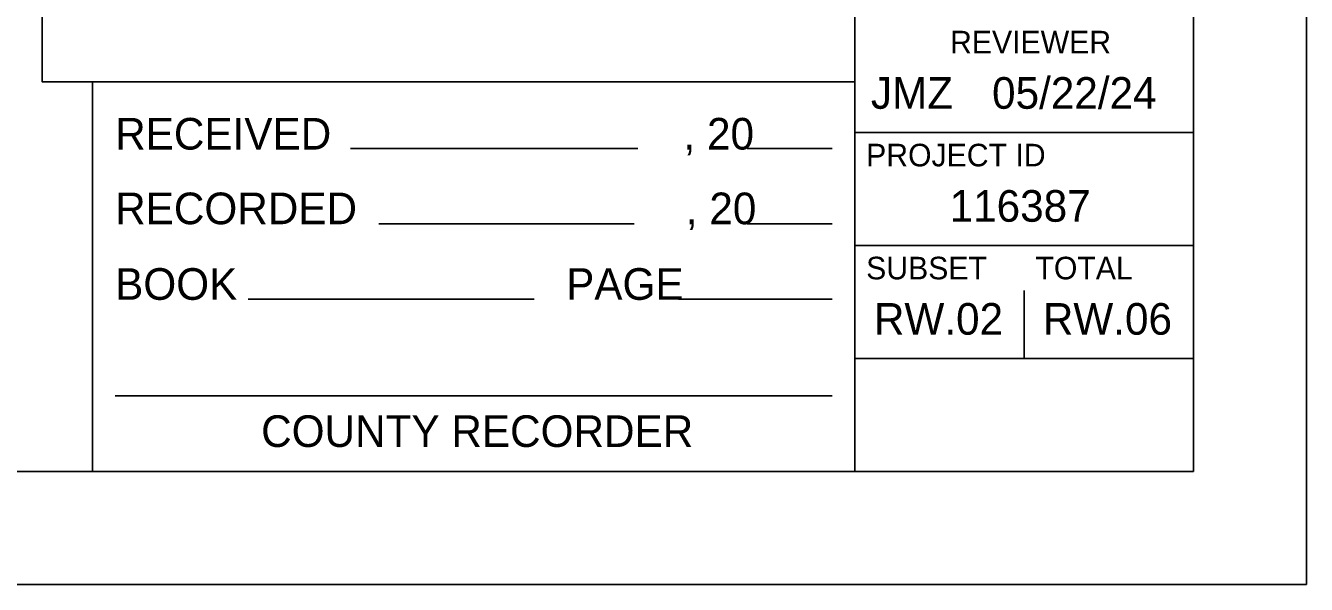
# Model space of a CAD drawing. Extents: x -0.7 to 34, y 0 to 22.
# Drawn here: x 28.33 to 34, y 0 to 2.47 of the extents above; entities that cross this region are included whole.
import ezdxf

# ---------------------------------------------------------------- set-up
doc = ezdxf.new("R2010")
doc.units = 0
for name, color, linetype in [('DR_X_Erosion_Control', 7, 'Continuous'), ('SH_Border', 7, 'Continuous'), ('SH_Cut_Line', 7, 'Continuous'), ('SH_Data', 7, 'Continuous')]:
    doc.layers.add(name, color=color, linetype=linetype)

msp = doc.modelspace()

# ---------------------------------------------------------------- linework, layer by layer
at = {"layer": 'DR_X_Erosion_Control'}
for p, q in [((28.6238, 0.5), (28.6238, 2.2242)), ((28.6238, 2.2242), (32, 2.2242)), ((32, 2.2242), (32, 0.5)), ((29.7665, 1.9292), (31.039, 1.9292)), ((31.5224, 1.9292), (31.9, 1.9292)), ((29.8919, 1.5958), (31.0229, 1.5958)), ((31.5224, 1.5958), (31.9, 1.5958)), ((29.3131, 1.2625), (30.5791, 1.2625)), ((31.2192, 1.2625), (31.9, 1.2625)), ((28.7238, 0.8343), (31.9, 0.8343))]:
    msp.add_line(p, q, dxfattribs=at)
at = {"layer": 'SH_Border'}
for p, q in [((32, 0.5), (32, 21.5)), ((32, 2), (33.5, 2)), ((32, 1.5), (33.5, 1.5)), ((32, 1), (33.5, 1))]:
    msp.add_line(p, q, dxfattribs=at)
msp.add_lwpolyline([(1.5, 21.5), (33.5, 21.5), (33.5, 0.5), (1.5, 0.5)], close=True, dxfattribs=at)
at = {"layer": 'SH_Cut_Line'}
msp.add_lwpolyline([(0, 0), (34, 0), (34, 22), (0, 22)], close=True, dxfattribs=at)
at = {"layer": 'SH_Data'}
msp.add_line((32.75, 1), (32.75, 1.3), dxfattribs=at)
msp.add_lwpolyline([(28.4, 6.3242), (32, 6.3242), (32, 2.2242), (28.4, 2.2242)], close=True, dxfattribs=at)

# ---------------------------------------------------------------- texts
at = {"layer": 'DR_X_Erosion_Control'}
for s, p in [('RECEIVED                              , 20', (28.7238, 1.9244)), ('RECORDED                            , 20', (28.7238, 1.594)), ('BOOK                            PAGE', (28.7238, 1.2594)), ('COUNTY RECORDER', (29.3705, 0.6082))]:
    msp.add_text(s, height=0.14, dxfattribs=at).set_placement(p)
at = {"layer": 'SH_Data'}
for s, height, p in [('REVIEWER', 0.1, (32.4218, 2.35)), ('JMZ', 0.14, (32.0712, 2.105)), ('05/22/24', 0.14, (32.6078, 2.105)), ('PROJECT ID', 0.1, (32.05, 1.85)), ('116387', 0.14, (32.4198, 1.605)), ('SUBSET', 0.1, (32.05, 1.35)), ('TOTAL', 0.1, (32.8, 1.35)), ('RW.02', 0.14, (32.0845, 1.105)), ('RW.06', 0.14, (32.8327, 1.105))]:
    msp.add_text(s, height=height, dxfattribs=at).set_placement(p)

doc.saveas('drawing.dxf')
